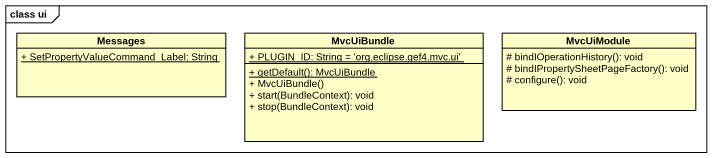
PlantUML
@startuml
mainframe class ui
hide circle
hide empty members
skinparam classAttributeIconSize 0
class Messages #FFFFC8 {
  {static} + SetPropertyValueCommand_Label: String
}
class MvcUiBundle #FFFFC8 {
  {static} + PLUGIN_ID: String = 'org.eclipse.gef4.mvc.ui'
  {static} + getDefault(): MvcUiBundle
  + MvcUiBundle()
  + start(BundleContext): void
  + stop(BundleContext): void
}
class MvcUiModule #FFFFC8 {
  # bindIOperationHistory(): void
  # bindIPropertySheetPageFactory(): void
  # configure(): void
}
@enduml
